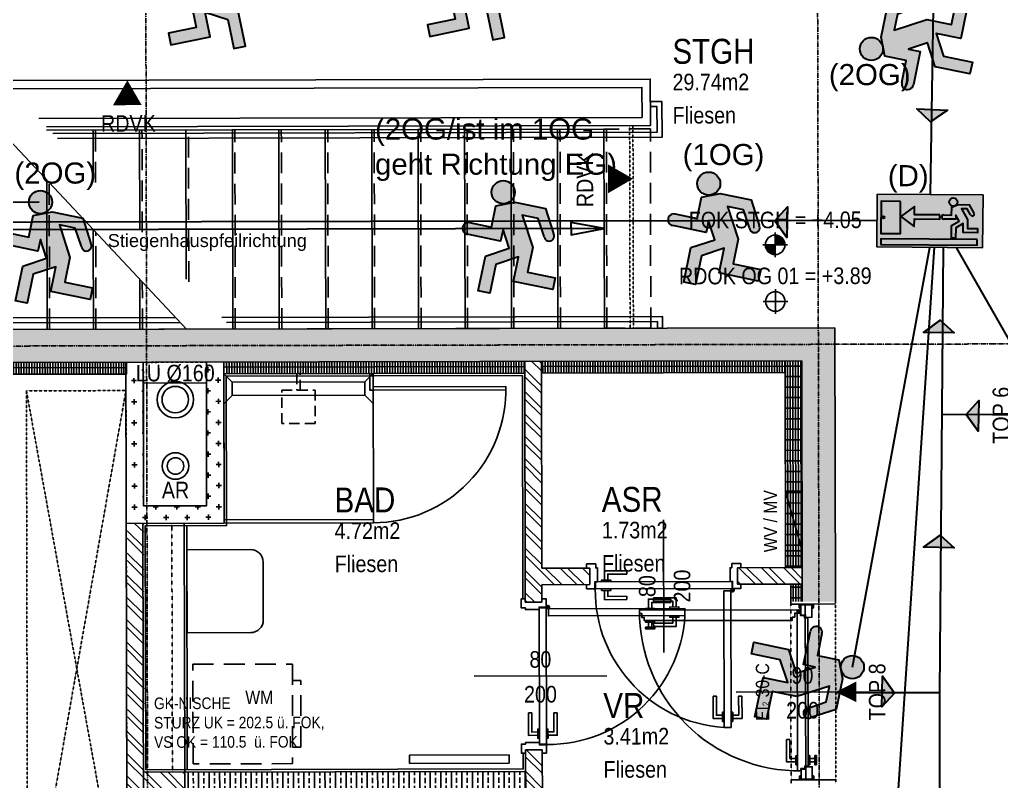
# Model space of a CAD drawing. Header units: millimetres. Extents: x -378801 to -302223, y -36469 to 154078.
# Drawn here: x -318217 to -312298, y 272 to 4862 of the extents above; entities that cross this region are included whole.
import ezdxf
from ezdxf.enums import TextEntityAlignment as Align

# ---------------------------------------------------------------- set-up
doc = ezdxf.new("R2010")
doc.units = ezdxf.units.MM
for name, pattern in [('HIDDEN', [0.375, 0.25, -0.125]), ('HIDDEN2', [0.1875, 0.125, -0.0625]), ('STRICHPUNKT', [1, 0.5, -0.25, 0, -0.25])]:
    doc.linetypes.add(name, pattern=pattern)
for name, color, linetype in [('00-TXT---------M0', 8, 'Continuous'), ('00_HLP---------M0', 6, 'Continuous'), ('00_HLP-G00-L01-M0', 6, 'Continuous'), ('01-SYM-G00-L01-M0', 8, 'Continuous'), ('01-TXT---------M0', 1, 'Continuous'), ('01-TXT---------PP', 1, 'Continuous'), ('01-TXT-G00-L01-M0', 1, 'Continuous'), ('02-ANS-G00-L01-M0', 8, 'Continuous'), ('02-AXO-G00-L01-M0', 8, 'STRICHPUNKT'), ('02-FIL-G00-L01-ORANGE', 40, 'Continuous'), ('02-FIL-G00-L01-STB', 8, 'Continuous'), ('02-FLI-G00-L01-M0', 141, 'Continuous'), ('02-HID-G00-L01-M0', 8, 'HIDDEN2'), ('02-TWA---------M0', 4, 'Continuous'), ('02-TWA-G00-L01-M0', 4, 'Continuous'), ('02-ZWA---------M0', 2, 'Continuous'), ('02-ZWA-G00-L01-M0', 2, 'Continuous'), ('03-ANS-G00-L01-M0', 8, 'Continuous'), ('03-HID-G00-L01-M0', 8, 'HIDDEN2'), ('03-SYM-G00-L01-M0', 8, 'Continuous'), ('05-STO---------M0', 1, 'Continuous'), ('05-STO--------M0', 1, 'Continuous'), ('05-SYM---------M0', 8, 'Continuous'), ('05-SYM--------M0', 8, 'Continuous'), ('05-SYM-G00-L01-M0', 8, 'Continuous'), ('05-TXT--------M0', 8, 'Continuous'), ('05-TXT-G00-L01-M0', 8, 'Continuous'), ('05_HLP---------M0', 6, 'Continuous'), ('06-SYM-G00-L01-M0', 8, 'Continuous'), ('07-SAN-G00-L01-FBHZG-EVERT', 8, 'Continuous'), ('07-SAN-G00-L01-M0', 8, 'Continuous'), ('07-SYM-G00-L01-M0', 8, 'STRICHPUNKT'), ('07_MOB-G00-L01-M0', 6, 'HIDDEN2')]:
    doc.layers.add(name, color=color, linetype=linetype)
doc.styles.add('ARIAL', font='arial.ttf', dxfattribs={"width": 0.85})
doc.styles.get("Standard").update_dxf_attribs({"font": 'arial.ttf'})
pattern_1 = [(90.122164, (-392171.629, -40382.8), (-15.874964, -0.033848), []), (180.12216, (-392171.63, -40382.8), (0.13539, -63.499856), [])]
pattern_2 = [(135.12216, (-392171.63, -40382.8), (-67.20816, -67.49537), []), (135.12216, (-392171.72, -40337.9), (-67.20816, -67.49537), [])]

# ---------------------------------------------------------------- blocks, each defined once
blk = doc.blocks.new('WET')
at = {"layer": '02-TWA---------M0'}
for points in [[(-0.53, 0), (-0.53, 0.2)], [(0.53, 0), (0.53, 0.2)]]:
    blk.add_lwpolyline(points, dxfattribs=at)
at = {"layer": '02-ZWA---------M0'}
for points in [[(-0.53, 0), (-0.53, -0.07)], [(0.53, 0), (0.53, -0.07)]]:
    blk.add_lwpolyline(points, dxfattribs=at)
at = {"layer": '05-STO---------M0'}
for points in [[(-0.525, 0.058), (-0.505, 0.058), (-0.505, 0.063, 0.414214), (-0.51, 0.068), (-0.53, 0.068)], [(0.525, 0.058), (0.505, 0.058), (0.505, 0.063, -0.414214), (0.51, 0.068), (0.53, 0.068)], [(-0.525, -0.01), (-0.505, -0.01), (-0.505, -0.015, -0.414214), (-0.51, -0.02), (-0.53, -0.02)], [(0.525, -0.01), (0.505, -0.01), (0.505, -0.015, 0.414214), (0.51, -0.02), (0.53, -0.02)]]:
    blk.add_lwpolyline(points, format="xyb", close=True, dxfattribs=at)
for points in [[(-0.464, -0.01), (-0.525, -0.01), (-0.525, 0.058), (-0.45, 0.058), (-0.45, 0.058), (-0.45, 0.058), (-0.45, 0.0195), (-0.464, 0.0195), (-0.464, -0.01)], [(0.464, -0.01), (0.525, -0.01), (0.525, 0.058), (0.45, 0.058), (0.45, 0.058), (0.45, 0.058), (0.45, 0.0195), (0.464, 0.0195), (0.464, -0.01)]]:
    blk.add_lwpolyline(points, dxfattribs=at)
at = {"layer": '05-SYM---------M0'}
for p, q in [((-0.422, -0.908), (-0.392, -0.908)), ((-0.422, -0.928), (-0.392, -0.928))]:
    blk.add_line(p, q, dxfattribs=at)
for points in [[(0.53, 0.018), (-0.53, 0.018)], [(-0.432, -0.061), (-0.432, -0.061), (-0.452, -0.061), (-0.452, -0.046), (-0.476, -0.046), (-0.476, -0.032), (-0.496, -0.032), (-0.496, -0.982), (-0.476, -0.982), (-0.476, -0.968), (-0.452, -0.968), (-0.452, -0.953), (-0.432, -0.953), (-0.432, -0.061)], [(-0.491, -0.021), (-0.481, -0.021)], [(-0.486, -0.026), (-0.486, -0.016)], [(-0.506, -0.928), (-0.562, -0.928), (-0.562, -0.793)], [(-0.542, -0.793), (-0.562, -0.793)], [(-0.506, -0.908), (-0.542, -0.908), (-0.542, -0.793)], [(-0.496, -0.9455), (-0.506, -0.9455), (-0.506, -0.8905), (-0.496, -0.8905)], [(-0.432, -0.9455), (-0.422, -0.9455), (-0.422, -0.8905), (-0.432, -0.8905)], [(-0.392, -0.9455), (-0.382, -0.9455), (-0.382, -0.8905), (-0.392, -0.8905)], [(-0.392, -0.9455), (-0.392, -0.8905)]]:
    blk.add_lwpolyline(points, dxfattribs=at)
blk.add_circle((-0.486, -0.021), 0.01, dxfattribs=at)
blk.add_arc((-0.486, -0.021), 0.9611, 269.40381, 0.65581, dxfattribs=at)
at = {"layer": '05_HLP---------M0'}
for p, q in [((0.401, 0.043), (0.401, 0.073)), ((0.421, 0.043), (0.421, 0.073))]:
    blk.add_line(p, q, dxfattribs=at)
for points in [[(0.4385, 0.073), (0.4385, 0.083), (0.3835, 0.083), (0.3835, 0.073)], [(0.4385, 0.073), (0.3835, 0.073)], [(-0.446, 0.033), (-0.446, 0.033), (-0.446, 0.013), (-0.461, 0.013), (-0.461, -0.011), (-0.475, -0.011), (-0.475, -0.031), (0.475, -0.031), (0.475, -0.011), (0.461, -0.011), (0.461, 0.013), (0.446, 0.013), (0.446, 0.033), (-0.446, 0.033)], [(0.4385, 0.033), (0.4385, 0.043), (0.3835, 0.043), (0.3835, 0.033)], [(0.421, -0.041), (0.421, -0.097), (0.286, -0.097)], [(0.401, -0.041), (0.401, -0.077), (0.286, -0.077)], [(0.4385, -0.031), (0.4385, -0.041), (0.3835, -0.041), (0.3835, -0.031)], [(0.286, -0.077), (0.286, -0.097)]]:
    blk.add_lwpolyline(points, dxfattribs=at)
blk = doc.blocks.new('STIEGE')
for points in [[(1.2, -1.04), (1.2, -4.4), (0, -4.4), (0, 0.08), (1.2, 0.08), (1.2, -0.76)], [(0, -0.2), (1.2, -0.2)], [(0, -0.48), (1.2, -0.48)], [(0, -0.76), (1.2, -0.76)], [(1.2, -0.76), (0, -1.88)], [(0, -1.04), (0.9, -1.04)], [(0, -1.32), (0.6, -1.32)], [(0.9, -1.32), (1.2, -1.32)], [(0, -1.6), (0.3, -1.6)], [(0.6, -1.6), (1.2, -1.6)], [(0.3, -1.88), (1.2, -1.88)], [(0, -2.16), (1.2, -2.16)], [(0, -2.44), (1.2, -2.44)], [(0, -2.72), (1.2, -2.72)], [(0, -3), (1.2, -3)], [(0, -3.28), (1.2, -3.28)], [(0, -3.56), (1.2, -3.56)], [(0, -3.84), (1.2, -3.84)], [(0, -4.12), (1.2, -4.12)]]:
    blk.add_lwpolyline(points)
at = {"linetype": 'HIDDEN2'}
for points in [[(0, 0.065), (1.2, 0.065)], [(0, -0.215), (1.2, -0.215)], [(0, -0.495), (1.2, -0.495)], [(0, -0.775), (1.2, -0.775)], [(0, -1.055), (0.8839, -1.055)], [(0, -1.335), (0.5839, -1.335)], [(0.8839, -1.335), (1.2, -1.335)], [(0, -1.615), (0.2839, -1.615)], [(0.5839, -1.615), (1.2, -1.615)], [(0.2839, -1.895), (1.2, -1.895)], [(0, -2.175), (1.2, -2.175)], [(0, -2.455), (1.2, -2.455)], [(0, -2.735), (1.2, -2.735)], [(0, -3.015), (1.2, -3.015)], [(0, -3.295), (1.2, -3.295)], [(0, -3.575), (1.2, -3.575)], [(0, -3.855), (1.2, -3.855)], [(0, -4.135), (1.2, -4.135)], [(0, -4.4), (0, -4.68), (1.2, -4.68), (1.2, -4.4)], [(0, -4.415), (1.2, -4.415)]]:
    blk.add_lwpolyline(points, dxfattribs=at)
for points in [[(0.6, 0.08, 0, 0, 0), (0.6, -1.1203, 0.075, 0, 0), (0.6, -1.32, 0, 0, 0)], [(0.6, -1.6, 0, 0, 0), (0.6, -4.2003, 0.075, 0, 0), (0.6, -4.4, 0, 0, 0)]]:
    blk.add_lwpolyline(points, format="xyseb")
blk.add_circle((0.6, 0.08), 0.05)
blk = doc.blocks.new('05-TXT')
at = {"layer": '05-TXT--------M0'}
blk.add_line((-0.4, 0), (0.4, 0), dxfattribs=at)
at = {"layer": '05-TXT--------M0', "color": 8, "style": 'ARIAL', "width": 0.85}
blk.add_attdef('BREITE', text='', height=0.1, dxfattribs=at).set_placement((0, 0.05), align=Align.CENTER)
blk.add_attdef('HÖHE', text='', height=0.1, rotation=360, dxfattribs=at).set_placement((0, -0.06), align=Align.TOP_CENTER)
blk = doc.blocks.new('TÜR-80_10er-WAND')
at = {"layer": '00_HLP---------M0'}
for points in [[(-0.3575, 0.027), (-0.3575, 0.083), (-0.2225, 0.083)], [(-0.3375, 0.027), (-0.3375, 0.063), (-0.2225, 0.063)], [(-0.2225, 0.063), (-0.2225, 0.083)], [(0.4, 0.017), (-0.4, 0.017)], [(-0.375, 0.017), (-0.375, 0.027), (-0.32, 0.027), (-0.32, 0.017)], [(-0.375, -0.025), (-0.375, -0.035), (-0.32, -0.035), (-0.32, -0.025)], [(-0.3575, -0.035), (-0.3575, -0.091), (-0.2225, -0.091)], [(-0.3375, -0.035), (-0.3375, -0.071), (-0.2225, -0.071)], [(-0.2225, -0.071), (-0.2225, -0.091)]]:
    blk.add_lwpolyline(points, dxfattribs=at)
blk.add_lwpolyline([(0.4115, -0.025), (-0.4115, -0.025), (-0.4115, -0.025), (-0.4115, 0.017), (0.4115, 0.017)], close=True, dxfattribs=at)
at = {"layer": '02-ZWA---------M0'}
for points in [[(-0.445, 0.1), (-0.445, 0)], [(0.445, 0.1), (0.445, 0)]]:
    blk.add_lwpolyline(points, dxfattribs=at)
at = {"layer": '05-STO--------M0'}
for points in [[(-0.465, 0.1), (-0.465, 0.125), (-0.41, 0.125), (-0.41, 0.1), (-0.4, 0.1), (-0.4, 0.017), (-0.415, 0.017), (-0.415, -0.025), (-0.465, -0.025), (-0.465, 0)], [(0.465, 0.1), (0.465, 0.125), (0.41, 0.125), (0.41, 0.1), (0.4, 0.1), (0.4, 0.017), (0.415, 0.017), (0.415, -0.025), (0.465, -0.025), (0.465, 0)]]:
    blk.add_lwpolyline(points, dxfattribs=at)
at = {"layer": '05-SYM---------M0'}
for points in [[(0.352, -0.8085), (0.296, -0.8085), (0.296, -0.6735)], [(0.316, -0.6735), (0.296, -0.6735)], [(0.352, -0.7885), (0.316, -0.7885), (0.316, -0.6735)], [(0.414, -0.8085), (0.47, -0.8085), (0.47, -0.6735)], [(0.414, -0.7885), (0.45, -0.7885), (0.45, -0.6735)], [(0.45, -0.6735), (0.47, -0.6735)], [(0.362, -0.826), (0.352, -0.826), (0.352, -0.771), (0.362, -0.771)], [(0.404, -0.826), (0.414, -0.826), (0.414, -0.771), (0.404, -0.771)]]:
    blk.add_lwpolyline(points, dxfattribs=at)
at = {"layer": '05-SYM--------M0'}
blk.add_lwpolyline([(0.404, -0.0395), (0.404, -0.8625), (0.404, -0.8625), (0.362, -0.8625), (0.362, -0.0395)], close=True, dxfattribs=at)
for points in [[(0.41, -0.036), (0.42, -0.036)], [(0.415, -0.031), (0.415, -0.041)]]:
    blk.add_lwpolyline(points, dxfattribs=at)
blk.add_circle((0.415, -0.036), 0.01, dxfattribs=at)
blk.add_arc((0.415, -0.036), 0.8282, 176.33088, 266.33088, dxfattribs=at)
blk = doc.blocks.new('01-SQM')
at = {"layer": '01-TXT---------M0', "color": 1, "style": 'ARIAL', "width": 0.85}
blk.add_attdef('ROOM', (0, 0), '', height=0.15, dxfattribs=at)
blk.add_attdef('AREA', text='', height=0.1, dxfattribs=at).set_placement((0, -0.06), align=Align.TOP_LEFT)
at = {"layer": '01-TXT---------PP', "color": 1, "style": 'ARIAL', "width": 0.85}
blk.add_attdef('NR', text='', height=0.15, dxfattribs=at).set_placement((-0.1173, 0), align=Align.RIGHT)
blk.add_attdef('FLOOR', text='', height=0.1, dxfattribs=at).set_placement((0, -0.26), align=Align.TOP_LEFT)
blk = doc.blocks.new('00-top')
blk.add_lwpolyline([(0, 0, 0, 0.125, 0), (-0.125, 0, 0.125, 0.125, 0)], format="xyseb")
at = {"layer": '01-TXT---------M0', "color": 8, "style": 'ARIAL', "width": 0.85}
for tag, p in [('NUMBER', (-0.3, 0)), ('TOP', (-0.65, 0))]:
    blk.add_attdef(tag, text='', height=0.1, rotation=90, dxfattribs=at).set_placement(p, align=Align.MIDDLE_CENTER)
blk = doc.blocks.new('03-rar')
blk.add_circle((0, 0), 0.05)
at = {"layer": '01-TXT---------M0', "color": 8, "style": 'ARIAL', "width": 0.85}
blk.add_attdef('RR', text='', height=0.1, dxfattribs=at).set_placement((0, 0.1), align=Align.CENTER)
blk = doc.blocks.new('01-HK1')
for p, q in [((-0.0005, -0.0742), (-0.0005, 0.0742)), ((0.0737, 0), (-0.0747, 0))]:
    blk.add_line(p, q)
blk.add_circle((-0.0005, 0), 0.0586)
for points in [[(-0.0005, 0.0586), (0.0409, 0.0414), (-0.0005, 0)], [(-0.0005, 0), (0.0581, 0), (0.0409, 0.0414)], [(-0.0591, 0), (-0.0419, -0.0414), (-0.0005, 0)], [(-0.0419, -0.0414), (-0.0005, -0.0586), (-0.0005, 0)]]:
    blk.add_solid(points)
at = {"layer": '01-TXT---------M0', "color": 8, "style": 'ARIAL', "width": 0.85}
blk.add_attdef('HEIGHT', text='', height=0.1, dxfattribs=at).set_placement((0, 0.2), align=Align.TOP_CENTER)
blk = doc.blocks.new('01-HK2')
for p, q in [((0, -0.098), (0, 0.098)), ((0.098, 0), (-0.098, 0))]:
    blk.add_line(p, q)
blk.add_circle((0, 0), 0.0773)
at = {"layer": '01-TXT---------M0', "color": 8, "style": 'ARIAL', "width": 0.85}
blk.add_attdef('HEIGHT', text='', height=0.1, rotation=360, dxfattribs=at).set_placement((0, 0.132), align=Align.BOTTOM_CENTER)
blk = doc.blocks.new('01-hk4')
blk.add_lwpolyline([(0, 0, 0, 0.270625, 0), (0, 0.234375, 0.270625, 0.270625, 0)], format="xyseb")
at = {"layer": '00-TXT---------M0', "color": 8, "style": 'ARIAL', "width": 0.85}
blk.add_attdef('HEIGHT', text='', height=0.1, dxfattribs=at).set_placement((0, 0.35), align=Align.CENTER)
blk = doc.blocks.new('07-WT60')
blk.add_lwpolyline([(-0.015, 0.25), (-0.4, 0.25, 0.414214), (-0.475, 0.175), (-0.475, -0.175, 0.414214), (-0.4, -0.25), (-0.015, -0.25)], format="xyb", close=True)
blk = doc.blocks.new('07-WM')
at = {"linetype": 'HIDDEN', "ltscale": 0.5}
blk.add_lwpolyline([(0.05, -0.05), (0.05, -0.65), (0.65, -0.65), (0.65, -0.05)], close=True, dxfattribs=at)
blk.add_lwpolyline([(0.65, -0.15), (0.7, -0.15), (0.7, -0.55), (0.65, -0.55)], dxfattribs=at)
blk = doc.blocks.new('07-Dusche')
for p, q in [((0, 0.9), (0, 0)), ((0.9, 0.9), (0, 0.9)), ((0.9, 0), (0.9, 0.9)), ((0, 0), (0.9, 0))]:
    blk.add_line(p, q)
for points in [[(0, 0.9), (0.9, 0.9), (0.9, 0.88), (0, 0.88)], [(0.05, 0.13), (0, 0.18)], [(0.9, 0.18), (0.85, 0.13)], [(0.9, 0), (0.9, 0.1), (0.88, 0.1), (0.88, 0)], [(0.9, 0.1), (1.7, 0.1), (1.7, 0.08), (0.9, 0.08)], [(0.05, 0.05), (0, 0)], [(0.9, 0), (0.85, 0.05)]]:
    blk.add_lwpolyline(points)
at = {"linetype": 'HIDDEN2', "ltscale": 0.5}
for points in [[(0.35, 0.1), (0.55, 0.1), (0.55, 0.3), (0.35, 0.3)], [(0.44, 0), (0.44, 0.1), (0.46, 0.1), (0.46, 0)]]:
    blk.add_lwpolyline(points, close=True, dxfattribs=at)
blk.add_lwpolyline([(0.85, 0.05), (0.85, 0.13), (0.05, 0.13), (0.05, 0.05), (0.85, 0.05)], close=True)
blk.add_arc((0.9, 0.1), 0.8, 358.56746, 90)
blk = doc.blocks.new('9809550')
at = {"color": 18, "lineweight": 30, "true_color": 0x000000}
for points in [[(423921.7, 99168.8), (423956.8, 99168.8), (423956.8, 99202.9), (423984.5, 99214.5), (424033.7, 99214.5), (424053.8, 99178.3)], [(424040.2, 99170.9), (424025.2, 99196.7), (423999.7, 99196.8), (424026.2, 99150.3), (424026.2, 99110.9), (424070.2, 99110.9), (424070.2, 99092.3), (424007.5, 99092.3), (424007.5, 99131.7), (423975, 99113.1), (423975, 99067), (423956.5, 99067), (423956.5, 99122.4), (423990.5, 99141.9), (423975.1, 99168.8), (423975.1, 99150.2), (423921.7, 99150.3)]]:
    blk.add_lwpolyline(points, dxfattribs=at)
blk.add_circle((423963.6, 99225.9), 18.1, dxfattribs=at)
for centre, radius, start, end in [((424047.8, 99173.1), 7.96, 195.7299, 41.4005), ((423921.7, 99159.5), 9.27, 89.9849, 270.0151)]:
    blk.add_arc(centre, radius, start, end, dxfattribs=at)
blk = doc.blocks.new('RIVO-SIBEL-ARR-left')
h = blk.add_hatch(color=100)
h.paths.add_polyline_path([(3656.51, 1956.46), (3656.51, 1947.63), (3674.18, 1947.63), (3674.18, 1956.46)])
h.paths.add_polyline_path([(3662.75, 1954.45), (3662.75, 1953.06), (3666.97, 1953.06), (3666.98, 1952.36), (3662.74, 1952.36), (3662.74, 1951.07), (3660.49, 1952.74)], flags=16)
h.paths.add_polyline_path([(3660.42, 1955.25), (3660.42, 1949.9), (3657.18, 1949.9), (3657.18, 1955.25)], flags=16)
h.paths.add_polyline_path([(3657.73, 1952.58, -1), (3657.35, 1952.58, -1)], flags=0)
h.paths.add_polyline_path([(3667.61, 1953.06), (3668.95, 1953.06), (3668.95, 1954.36), (3669.48, 1954.59, -0.535619), (3668.52, 1955.23, -1), (3669.9, 1955.23, -0.302406), (3669.48, 1954.59), (3670.01, 1954.8), (3671.88, 1954.8), (3672.65, 1953.42, -1.25347), (3672.13, 1953.14), (3671.56, 1954.12), (3670.59, 1954.12), (3671.59, 1952.35), (3671.59, 1950.85), (3673.27, 1950.85), (3673.27, 1950.14), (3670.88, 1950.14), (3670.88, 1951.64), (3669.64, 1950.93), (3669.64, 1949.18), (3668.94, 1949.18), (3668.94, 1951.29), (3670.24, 1952.03), (3669.65, 1953.05), (3669.65, 1952.35), (3667.61, 1952.35, -1)], flags=16)
h.paths.add_polyline_path([(3673.27, 1948.98), (3673.27, 1948.07), (3657.18, 1948.07), (3657.18, 1948.98)], flags=16)
h = blk.add_hatch(color=7)
h.paths.add_polyline_path([(3660.42, 1955.25), (3657.18, 1955.25), (3657.18, 1949.9), (3660.42, 1949.9)])
h.paths.add_polyline_path([(3657.73, 1952.58, -1), (3657.35, 1952.58, -1)], flags=16)
h.paths.add_polyline_path([(3673.27, 1948.07), (3673.27, 1948.98), (3657.18, 1948.98), (3657.18, 1948.07)])
blk.add_hatch(color=256).paths.add_polyline_path([(3662.75, 1953.06), (3662.75, 1954.45), (3660.49, 1952.74), (3662.74, 1951.07), (3662.74, 1952.36), (3666.98, 1952.36), (3666.97, 1953.06)])
h = blk.add_hatch(color=256)
h.paths.add_polyline_path([(3670.59, 1954.12), (3671.56, 1954.12), (3672.13, 1953.14, 1.25347), (3672.65, 1953.42), (3671.88, 1954.8), (3670.01, 1954.8), (3668.95, 1954.36), (3668.95, 1953.06), (3667.61, 1953.06, 1), (3667.61, 1952.35), (3669.65, 1952.35), (3669.65, 1953.05), (3670.24, 1952.03), (3668.94, 1951.29), (3668.94, 1949.18), (3669.64, 1949.18), (3669.64, 1950.93), (3670.88, 1951.64), (3670.88, 1950.14), (3673.27, 1950.14), (3673.27, 1950.85), (3671.59, 1950.85), (3671.59, 1952.35)])
h.paths.add_polyline_path([(3668.52, 1955.23, 1), (3669.9, 1955.23, 1)])
blk.add_lwpolyline([(3656.51, 1956.46), (3674.18, 1956.46), (3674.18, 1947.63), (3656.51, 1947.63)], close=True)
at = {"color": 18, "lineweight": 30, "true_color": 0x000000}
for points in [[(3660.42, 1955.25), (3657.18, 1955.25), (3657.18, 1949.9), (3660.42, 1949.9)], [(3673.27, 1948.98), (3657.18, 1948.98), (3657.18, 1948.07), (3673.27, 1948.07)]]:
    blk.add_lwpolyline(points, close=True, dxfattribs=at)
blk.add_lwpolyline([(3666.97, 1953.06), (3662.75, 1953.06), (3662.75, 1954.45), (3660.49, 1952.74), (3662.74, 1951.07), (3662.74, 1952.36), (3666.98, 1952.36), (3666.97, 1953.06)], dxfattribs=at)
blk.add_circle((3657.54, 1952.58), 0.19, dxfattribs=at)
at = {"xscale": 0.0381026673526157, "yscale": 0.0381026673526157, "zscale": 0.0381026673526157}
blk.add_blockref('9809550', (-12484.93, -1825.54), dxfattribs=at)
blk = doc.blocks.new('750298750')
h = blk.add_hatch(color=3)
h.paths.add_polyline_path([(426943.6, 99576.9), (426968.1, 99576.8), (426982.5, 99552, 1.25347), (426995.6, 99559.2), (426976.3, 99594), (426929, 99594), (426902.3, 99582.8), (426902.3, 99550), (426868.6, 99550, 1), (426868.6, 99532.2), (426919.9, 99532.1), (426919.9, 99550), (426934.8, 99524.1), (426902.1, 99505.4), (426902.1, 99452.1), (426919.8, 99452.1), (426919.8, 99496.4), (426951.1, 99514.3), (426951.1, 99476.4), (427011.4, 99476.4), (427011.4, 99494.3), (426969.1, 99494.3), (426969.1, 99532.2)])
h.paths.add_polyline_path([(426891.5, 99604.9, 1), (426926.3, 99604.9, 1)])
at = {"xscale": 0.9619413167778113, "yscale": 0.9619413167778113, "zscale": 0.9619413167778113}
blk.add_blockref('9809550', (19080.8, 4155.4), dxfattribs=at)
blk = doc.blocks.new('4444444')
at = {"lineweight": 30}
h = blk.add_hatch(color=100, dxfattribs=at)
h.dxf.hatch_style = 1
h.paths.add_polyline_path([(431810.8, 98429.5), (431736, 98429.5), (431806.7, 98326.5)])
h.paths.add_polyline_path([(431814, 98511.5), (431736, 98429.5), (431810.8, 98429.5)])
at = {"color": 102, "lineweight": 30, "true_color": 0x21de37}
blk.add_lwpolyline([(431736, 98429.5), (431806.7, 98326.5), (431736, 98429.5), (431814, 98511.5), (431806.7, 98326.5)], dxfattribs=at)

msp = doc.modelspace()

# ---------------------------------------------------------------- hatches: boundary and pattern name
at = {"layer": '02-FIL-G00-L01-ORANGE', "true_color": 0x636466}
h = msp.add_hatch(dxfattribs=at)
h.set_pattern_fill('GRATE', color=251, scale=20, angle=197.16870486, style=0)
h.set_pattern_definition(pattern_1)
h.paths.add_polyline_path([(-317570.8926, 2796.358), (-320930.885, 2789.194), (-320930.7357, 2719.1941), (-317570.7433, 2726.3582)])
h = msp.add_hatch(dxfattribs=at)
h.set_pattern_fill('CROSS', color=251, scale=10, angle=197.16870486, style=0)
h.set_pattern_definition([(90.26447, (-337086.75, 30520.485), (-63.79243, 63.20622), [31.75, -95.25]), (180.26447, (-337070.95, 30536.43), (-63.20622, -63.79243), [31.75, -95.25])])
h.paths.add_polyline_path([(-317470.8928, 2796.5712), (-317575.8926, 2796.3473), (-317573.8244, 1826.3495), (-316983.8257, 1827.6075), (-316985.8939, 2797.6053), (-317090.8937, 2797.3814), (-317089.0494, 1932.3834), (-317469.0485, 1931.5732)])
h = msp.add_hatch(dxfattribs=at)
h.set_pattern_fill('GRATE', color=251, scale=20, angle=197.16870486, style=0)
h.set_pattern_definition(pattern_1)
h.paths.add_polyline_path([(-315170.898, 2801.4752), (-316980.8939, 2797.616), (-316980.7447, 2727.6161), (-315170.7488, 2731.4753)])
h = msp.add_hatch(dxfattribs=at)
h.set_pattern_fill('ANSI32', color=251, scale=10, angle=197.16870486, style=0)
h.set_pattern_definition(pattern_2)
h.paths.add_polyline_path([(-315070.8983, 2801.6884), (-315170.898, 2801.4752), (-315167.8064, 1351.4785), (-315067.8066, 1351.6917), (-315068.0305, 1456.6914), (-314778.0312, 1457.3098), (-314778.2444, 1557.3095), (-315068.2437, 1556.6912)])
h = msp.add_hatch(dxfattribs=at)
h.set_pattern_fill('GRATE', color=251, scale=20, angle=197.16870486, style=0)
h.set_pattern_definition(pattern_1)
h.paths.add_polyline_path([(-313600.9016, 2804.8227), (-315070.8983, 2801.6884), (-315070.749, 2731.6885), (-313600.7524, 2734.8228)])
h = msp.add_hatch(dxfattribs=at)
h.set_pattern_fill('GRATE', color=251, scale=20, angle=197.16870486, style=0)
h.set_pattern_definition(pattern_1)
h.paths.add_polyline_path([(-313500.9018, 2805.0359), (-313600.9016, 2804.8227), (-313598.2471, 1559.8255), (-313498.2473, 1560.0387)])
h = msp.add_hatch(dxfattribs=at)
h.set_pattern_fill('ANSI32', color=251, scale=10, angle=197.16870486, style=0)
h.set_pattern_definition(pattern_2)
h.paths.add_polyline_path([(-317568.8244, 1826.3602), (-317563.1742, -823.6338), (-318198.1727, -824.9877), (-318197.9595, -924.9875), (-314957.9669, -918.0793), (-314958.1801, -818.0795), (-315063.1799, -818.3034), (-315063.3504, -738.3036), (-315163.3502, -738.5168), (-315163.1796, -818.5166), (-317463.1744, -823.4206), (-317468.8246, 1826.5734)])
h = msp.add_hatch(dxfattribs=at)
h.set_pattern_fill('ANSI32', color=251, scale=10, angle=197.16870486, style=0)
h.set_pattern_definition(pattern_2)
h.paths.add_polyline_path([(-313498.0341, 1460.0389), (-313498.2473, 1560.0387), (-313888.2464, 1559.2072), (-313888.0332, 1459.2074)])
h = msp.add_hatch(dxfattribs=at)
h.set_pattern_fill('GRATE', color=251, scale=20, angle=197.16870486, style=0)
h.set_pattern_definition(pattern_1)
h.paths.add_polyline_path([(-313498.0341, 1460.0389), (-313568.0339, 1459.8897), (-313567.8101, 1354.8899), (-313497.8102, 1355.0392)])
h = msp.add_hatch(dxfattribs=at)
h.set_pattern_fill('ANSI32', color=251, scale=10, angle=197.16870486, style=0)
h.set_pattern_definition(pattern_2)
h.paths.add_polyline_path([(-315065.909, 461.6937), (-315165.9088, 461.4805), (-315165.2478, 151.4812), (-315065.248, 151.6944)])
h = msp.add_hatch(dxfattribs=at)
h.set_pattern_fill('ANSI32', color=251, scale=10, angle=197.16870486, style=0)
h.set_pattern_definition(pattern_2)
h.paths.add_polyline_path([(-317220.6269, 327.0992), (-317470.6264, 326.5662), (-317470.4132, 226.5664), (-317220.4137, 227.0994)])
h = msp.add_hatch(dxfattribs=at)
h.set_pattern_fill('BRASS', color=251, scale=10, angle=197.16870486, style=0)
h.set_pattern_definition([(90.12216, (-392171.63, -40382.8), (-63.499856, -0.13539), []), (90.12216, (-392203.38, -40382.87), (-63.499856, -0.13539), [31.75, -15.875])])
h.paths.add_polyline_path([(-315165.6316, 331.4808), (-317215.627, 327.1099), (-317215.4137, 227.1101), (-315165.4184, 231.481)])
at = {"layer": '02-FIL-G00-L01-STB', "true_color": 0x636466}
h = msp.add_hatch(dxfattribs=at)
h.set_pattern_fill('ANSI33', color=251, scale=20, angle=107.16870486, style=0)
h.set_pattern_definition([(45.12216, (-392171.63, -40382.8), (-89.99383, 89.61088), []), (45.12216, (-392081.83, -40382.61), (-89.99383, 89.61088), [63.5, -31.75])])
h.paths.add_polyline_path([(-313301.3287, 3005.4618), (-320931.3114, 2989.1935), (-320931.4926, 3074.1933), (-321131.4922, 3073.7669), (-321122.4625, -1161.2235), (-323782.4564, -1166.895), (-323782.1921, -1290.8947), (-323782.192, -1290.8947), (-323782.03, -1366.8946), (-320922.0365, -1360.7966), (-320922.2071, -1280.7968), (-320930.885, 2789.194), (-313500.9018, 2805.0359), (-313497.8102, 1355.0392), (-313297.8107, 1355.4656)])

# ---------------------------------------------------------------- linework, layer by layer
at = {"color": 100, "lineweight": 30}
for points in [[(-312667.4183, 7547.3942), (-312726.9127, 3808.4064)], [(-313047.0103, 3651.5142), (-319157.6917, 3638.4853)], [(-313296.6427, 807.6737), (-312668.413, 807.5757), (-312647.1755, 3488.9199)], [(-312050.2015, 2478.1282), (-312655.1435, 2482.9197)], [(-312668.6331, -603.1974), (-312668.413, 807.5757)]]:
    msp.add_lwpolyline(points, dxfattribs=at)
at = {"color": 4, "lineweight": 30}
for points in [[(-318098.9597, 3761.7182), (-319985.67, 3746.5233)], [(-313196.2487, 960.0883), (-312729.438, 3489.5714)], [(-313003.7839, -1077.2395), (-312700.0946, 3490.4297)], [(-311825.2863, 2187.5907), (-312566.6801, 3485.4953)]]:
    msp.add_lwpolyline(points, dxfattribs=at)
at = {"color": 1, "lineweight": 30}
msp.add_lwpolyline([(-314692.6049, 3602.4968), (-314893.0199, 3639.7523), (-314892.2349, 3564.8515), (-314692.6049, 3602.4968), (-319172.5947, 3592.9447)], dxfattribs=at)
at = {"layer": '00_HLP-G00-L01-M0', "color": 251, "true_color": 0x636466}
for centre, radius in [((-317277.9135, 2571.9822), 110), ((-317277.0607, 2171.9831), 80)]:
    msp.add_circle(centre, radius, dxfattribs=at)
at = {"layer": '02-ANS-G00-L01-M0', "color": 251, "true_color": 0x636466}
msp.add_lwpolyline([(-317220.6269, 327.0992), (-317223.8252, 1827.0958)], dxfattribs=at)
at = {"layer": '02-AXO-G00-L01-M0', "color": 251, "true_color": 0x636466}
for points in [[(-317492.0513, 22100.2681), (-317417.5806, -12827.0943)], [(-313442.0606, 22108.9034), (-313367.5898, -12818.459)], [(-337363.6923, 2854.1568), (-303751.1372, 2925.8242)]]:
    msp.add_lwpolyline(points, dxfattribs=at)
at = {"layer": '02-FLI-G00-L01-M0', "color": 251, "true_color": 0x636466}
for points in [[(-315182.849, 1371.4464), (-315185.7168, 2716.4434), (-316970.7127, 2712.6375), (-316968.7938, 1812.6395), (-317458.7927, 1811.5948), (-317455.6584, 341.5981), (-315180.6636, 346.4488), (-315180.8661, 441.4485)], [(-317208.7932, 1812.1278), (-317205.659, 342.1311)]]:
    msp.add_lwpolyline(points, dxfattribs=at)
at = {"layer": '02-HID-G00-L01-M0', "color": 251, "true_color": 0x636466}
for points in [[(-314516.326, 3002.8713), (-314518.9272, 4222.8685)], [(-313297.8107, 1355.4656), (-313295.4747, 259.8817)]]:
    msp.add_lwpolyline(points, dxfattribs=at)
at = {"layer": '02-HID-G00-L01-M0', "color": 251, "ltscale": 0.5, "true_color": 0x636466}
for points in [[(-317295.6268, 326.9393), (-317298.825, 1826.9359)], [(-313567.8101, 1354.8899), (-313565.4741, 259.3061)]]:
    msp.add_lwpolyline(points, dxfattribs=at)
at = {"layer": '02-TWA-G00-L01-M0', "color": 251, "true_color": 0x636466}
for p, q in [((-313301.3287, 3005.4618), (-320931.3114, 2989.1935)), ((-313297.8107, 1355.4656), (-313301.3287, 3005.4618)), ((-313500.9018, 2805.0359), (-320930.885, 2789.194)), ((-313497.8102, 1355.0392), (-313500.9018, 2805.0359))]:
    msp.add_line(p, q, dxfattribs=at)
at = {"layer": '02-ZWA-G00-L01-M0', "color": 251, "true_color": 0x636466}
for p, q in [((-317090.8937, 2797.3814), (-317089.0494, 1932.3834)), ((-316983.8257, 1827.6075), (-316985.8939, 2797.6053)), ((-315170.898, 2801.4752), (-315167.8064, 1351.4785)), ((-313598.2471, 1559.8255), (-313600.9016, 2804.8227)), ((-317575.7433, 2726.3475), (-320930.7357, 2719.1941)), ((-316985.7447, 2727.6055), (-315170.7488, 2731.4753)), ((-313600.7524, 2734.8228), (-315070.749, 2731.6885)), ((-317089.0494, 1932.3834), (-317469.0485, 1931.5732)), ((-317573.8244, 1826.3495), (-316983.8257, 1827.6075)), ((-313567.8101, 1354.8899), (-313568.0339, 1459.8897)), ((-315165.9088, 461.4805), (-315165.2478, 151.4812)), ((-315165.6316, 331.4808), (-317470.6264, 326.5662)), ((-317220.6269, 327.0992), (-317218.175, -822.8982))]:
    msp.add_line(p, q, dxfattribs=at)
for points in [[(-317568.1742, -823.6444), (-317575.8926, 2796.3473)], [(-317469.0485, 1931.5732), (-317470.8928, 2796.5712)], [(-315070.8983, 2801.6884), (-315068.2437, 1556.6912)], [(-317468.1744, -823.4312), (-317473.8246, 1826.5628)], [(-315068.2437, 1556.6912), (-314778.2444, 1557.3095)], [(-313888.2464, 1559.2072), (-313498.2473, 1560.0387)], [(-315068.0305, 1456.6914), (-314778.0312, 1457.3098)], [(-315068.0305, 1456.6914), (-315067.8066, 1351.6917)], [(-313888.0332, 1459.2074), (-313498.0341, 1460.0389)], [(-315065.909, 461.6937), (-315065.248, 151.6944)]]:
    msp.add_lwpolyline(points, dxfattribs=at)
at = {"layer": '03-ANS-G00-L01-M0', "color": 251, "true_color": 0x636466}
msp.add_lwpolyline([(-317090.6272, 2672.3817), (-317470.6263, 2671.5715), (-317469.0485, 1931.5731), (-317089.0494, 1932.3833)], close=True, dxfattribs=at)
at = {"layer": '03-HID-G00-L01-M0', "color": 251, "true_color": 0x636466}
msp.add_lwpolyline([(-317469.0485, 1931.5732), (-317089.0494, 1932.3834), (-317090.8937, 2797.3814), (-317470.8928, 2796.5712), (-317469.0485, 1931.5733)], dxfattribs=at)
at = {"layer": '06-SYM-G00-L01-M0', "color": 251, "true_color": 0x636466}
for points in [[(-318333.9185, 4214.7343), (-319453.916, 4212.3463), (-319454.513, 4492.3457), (-314414.5244, 4503.0917), (-314413.9274, 4223.0924), (-318053.9192, 4215.3313)], [(-318380.6917, 4264.6347), (-319404.0227, 4262.4528), (-319404.4065, 4442.4524), (-314464.4177, 4452.9852), (-314464.0339, 4272.9857), (-318100.6923, 4265.2317)], [(-314414.1726, 4338.0921), (-314374.1727, 4338.1774), (-314373.8422, 4183.1778), (-318016.5006, 4175.411)], [(-314414.2366, 4368.0921), (-314344.2368, 4368.2413), (-314343.7783, 4153.2418), (-317988.4367, 4145.4708)], [(-317276.8023, 3066.9857), (-319521.4638, 3062.1997), (-319521.3146, 2992.1998), (-319491.3147, 2992.2638), (-319491.3999, 3032.2637), (-317248.7384, 3037.0454)], [(-314341.3264, 3003.2444), (-314341.4756, 3073.2442), (-316996.8029, 3067.5827)], [(-316968.739, 3037.6424), (-314371.4116, 3043.1803), (-314371.3263, 3003.1804), (-314341.3264, 3003.2444)]]:
    msp.add_lwpolyline(points, dxfattribs=at)
at = {"layer": '06-SYM-G00-L01-M0', "color": 251, "linetype": 'HIDDEN2', "true_color": 0x636466}
msp.add_lwpolyline([(-314538.9272, 4222.8259), (-314536.3259, 3002.8286)], dxfattribs=at)
at = {"layer": '07-SAN-G00-L01-FBHZG-EVERT', "color": 251, "true_color": 0x636466}
msp.add_lwpolyline([(-313499.2281, 2020.0377), (-313599.2279, 2019.8244), (-313598.4603, 1659.8253), (-313498.4605, 1660.0385)], close=True, dxfattribs=at)
msp.add_lwpolyline([(-313599.2279, 2019.8244), (-313498.4605, 1660.0385)], dxfattribs=at)
at = {"layer": '07-SAN-G00-L01-M0', "color": 251, "true_color": 0x636466}
msp.add_lwpolyline([(-315265.738, 381.2675), (-315865.7366, 379.9882), (-315865.8432, 429.988), (-315265.8446, 431.2673)], close=True, dxfattribs=at)
at = {"layer": '07_MOB-G00-L01-M0', "color": 251, "true_color": 0x636466}
msp.add_lwpolyline([(-317575.5301, 2626.3477), (-317568.3874, -723.6447), (-318168.386, -724.924), (-318175.5287, 2625.0684), (-317575.5301, 2626.3477)], close=True, dxfattribs=at)
for points in [[(-318175.5287, 2625.0684), (-317568.3874, -723.6447)], [(-318168.386, -724.924), (-317575.5301, 2626.3477)]]:
    msp.add_lwpolyline(points, dxfattribs=at)

# ---------------------------------------------------------------- block references
at = {"color": 102, "lineweight": 30, "true_color": 0x21de37, "yscale": 4.006823643639398}
for p, xscale, zscale, rotation in [((1440405.8561, -42089.6744), -4.006823643639396, 4.006823643639394, 11.58552638344766), ((1438844.2006, -42140.5855), -4.006823643639396, 4.006823643639393, 11.58552638344766), ((-266191.5278, -1751178.6511), 4.006823643639398, 4.006823643639398, 78.39659688440894), ((-2069926.203, -43016.1781), 4.006823643639398, 4.006823643639398, 348.3965968844273), ((-2071165.1929, -43068.0179), 4.006823643639398, 4.006823643639398, 348.3965968844273), ((-2073954.8824, -43127.7093), 4.006823643639398, 4.006823643639398, 348.3965968844273), ((-360086.0867, 1756823.9026), 4.006823643639398, 4.006823643639398, 258.3965968844406)]:
    msp.add_blockref('750298750', p, dxfattribs=dict(at, xscale=xscale, zscale=zscale, rotation=rotation))
at = {"color": 102, "lineweight": 30, "true_color": 0x21de37}
for p, rotation in [((-214295.264, -427489.872), 89.99999999989798), ((-743222.7731, -103883.2824), 1.211200797545), ((-420199.6447, 432608.7755), 271.2112007974653), ((-742069.6399, -105050.7733), 1.211200797449965), ((-420199.8466, 431314.6492), 271.2112007974653), ((116617.741, 108337.4689), 181.2112007975399)]:
    msp.add_blockref('4444444', p, dxfattribs=dict(at, rotation=rotation))
at = {"xscale": 36.09829615085673, "yscale": 36.09829615085673, "zscale": 36.09829615085673, "rotation": 359.5462005817045}
msp.add_blockref('RIVO-SIBEL-ARR-left', (-445594.9316, -65766.45), dxfattribs=at)
at = {"layer": '01-SYM-G00-L01-M0', "color": 251, "true_color": 0x636466}
ref = msp.add_blockref('01-hk4', (-317567.1488, 4496.3698), dxfattribs=dict(at, xscale=-640.0000004352173, yscale=640.000000405936, zscale=640.0000004327276, rotation=180.1221556990956))
ref.add_attrib('HEIGHT', 'RDVK', dxfattribs={"layer": '00-TXT---------M0', "color": 8, "extrusion": (0, 0, -1), "height": 100, "rotation": 179.87784429, "style": 'ARIAL', "text_generation_flag": 4, "width": 0.85}).set_placement((317561.0199, 4286.1334), align=Align.TOP_CENTER)
ref = msp.add_blockref('01-hk4', (-314518.611, 3902.8685), dxfattribs=dict(at, xscale=-640.0000004352167, yscale=640.000000405936, zscale=640.0000004327276, rotation=90.1221556584027))
ref.add_attrib('HEIGHT', 'RDVK', dxfattribs={"layer": '00-TXT---------M0', "color": 8, "extrusion": (0, 0, -1), "height": 100, "rotation": 269.87784433, "style": 'ARIAL', "text_generation_flag": 2, "width": 0.85}).set_placement((314728.8474, 3896.7396), align=Align.BOTTOM_CENTER)
at = {"layer": '01-SYM-G00-L01-M0', "color": 251, "true_color": 0x636466, "xscale": 1000, "yscale": 1000, "zscale": 1000, "rotation": 0.1221635987040073}
msp.add_blockref('01-HK1', (-313660.963, 3504.6962), dxfattribs=at).add_auto_attribs({'HEIGHT': 'FOK STGH = +4.05'})
at = {"layer": '01-SYM-G00-L01-M0', "color": 251, "true_color": 0x636466}
ref = msp.add_blockref('01-HK2', (-313660.235, 3163.2907), dxfattribs=dict(at, xscale=757.5757580624575, yscale=757.5757580613007, zscale=757.5757580681662, rotation=0.1221636013334861))
ref.add_attrib('HEIGHT', 'RDOK OG 01 = +3.89', dxfattribs={"layer": '01-TXT---------M0', "color": 8, "height": 100, "rotation": 0.1221636, "style": 'ARIAL', "width": 0.85}).set_placement((-313660.3933, 3237.5093), align=Align.BOTTOM_CENTER)
ref = msp.add_blockref('00-top', (-312050.2015, 2478.1282), dxfattribs=dict(at, xscale=1000, yscale=1000, zscale=1000, rotation=0.1221635374069185))
ref.add_attrib('TOP', 'TOP 6', dxfattribs={"layer": '01-TXT---------M0', "color": 8, "height": 100, "rotation": 90.12216354, "style": 'ARIAL', "width": 0.85}).set_placement((-312300.201, 2477.5952), align=Align.MIDDLE_CENTER)
ref = msp.add_blockref('00-top', (-313296.6486, 810.4668), dxfattribs=dict(at, xscale=1000, yscale=1000, zscale=1000, rotation=180.1221635642281))
ref.add_attrib('TOP', 'TOP 8', dxfattribs={"layer": '01-TXT---------M0', "color": 8, "height": 100, "rotation": 270.12216356, "style": 'ARIAL', "text_generation_flag": 6, "width": 0.85}).set_placement((-313046.6492, 810.9999), align=Align.MIDDLE_CENTER)
at = {"layer": '01-TXT-G00-L01-M0', "color": 251, "true_color": 0x636466, "xscale": 1000, "yscale": 1000, "zscale": 1000}
for p, rotation, values in [((-314280.6956, 4595.5266), 0.1221635784366846, {'ROOM': 'STGH', 'AREA': '29.74m2', 'FLOOR': 'Fliesen'}), ((-316317.6004, 1891.9984), 0.1221635742103635, {'ROOM': 'BAD', 'AREA': '4.72m2', 'FLOOR': 'Fliesen'}), ((-314706.4572, 1895.4337), 0.1221635712251712, {'ROOM': 'ASR', 'AREA': '1.73m2', 'FLOOR': 'Fliesen'}), ((-314697.0852, 653.3354), 0.1221635741594746, {'ROOM': 'VR', 'AREA': '3.41m2', 'FLOOR': 'Fliesen'})]:
    msp.add_blockref('01-SQM', p, dxfattribs=dict(at, rotation=rotation)).add_auto_attribs(values)
at = {"layer": '03-SYM-G00-L01-M0', "color": 251, "true_color": 0x636466}
ref = msp.add_blockref('03-rar', (-317277.9135, 2571.9822), dxfattribs=dict(at, xscale=1600.000000298866, yscale=1600.000000298866, zscale=1600.000000298866, rotation=0.1221635837078192))
ref.add_attrib('RR', 'LÜ %%C160', dxfattribs={"layer": '01-TXT---------M0', "color": 8, "height": 100, "rotation": 0.12216359, "style": 'ARIAL', "width": 0.85}).set_placement((-317278.1481, 2681.9819), align=Align.CENTER)
ref = msp.add_blockref('03-rar', (-317277.0607, 2171.9831), dxfattribs=dict(at, xscale=1000, yscale=1000, zscale=1000, rotation=0.1221635837078192))
ref.add_attrib('RR', 'AR', dxfattribs={"layer": '01-TXT---------M0', "color": 8, "height": 100, "rotation": 0.12216359, "style": 'ARIAL', "width": 0.85}).set_placement((-317276.6449, 1976.9835), align=Align.CENTER)
at = {"layer": '05-SYM-G00-L01-M0', "color": 251, "true_color": 0x636466, "xscale": 1000, "yscale": 1000, "zscale": 1000}
for name, p, rotation in [('TÜR-80_10er-WAND', (-314333.0322, 1458.2586), 0.1221635781615793), ('TÜR-80_10er-WAND', (-315066.8578, 906.6927), 90.1221635773208), ('WET', (-313496.6482, 810.0404), 270.1221636084294)]:
    msp.add_blockref(name, p, dxfattribs=dict(at, rotation=rotation))
at = {"layer": '05-TXT-G00-L01-M0', "color": 251, "true_color": 0x636466, "xscale": 1000, "yscale": 1000, "zscale": 1000}
for p, rotation, values in [((-314333.0109, 1448.2586), 90.12216357662085, {'BREITE': '80', 'HÖHE': '200'}), ((-315076.8578, 906.6714), 0.1221635937706362, {'BREITE': '80', 'HÖHE': '200'}), ((-313496.6482, 810.0404), 0.1221635616089041, {'BREITE': '90', 'HÖHE': '200'})]:
    msp.add_blockref('05-TXT', p, dxfattribs=dict(at, rotation=rotation)).add_auto_attribs(values)
at = {"layer": '06-SYM-G00-L01-M0', "color": 251, "true_color": 0x636466, "xscale": 1000, "yscale": 1000, "zscale": 1000, "rotation": 90.12216358368948}
msp.add_blockref('STIEGE', (-319091.3156, 2993.1167), dxfattribs=at)
at = {"layer": '07-SAN-G00-L01-M0', "color": 251, "true_color": 0x636466, "xscale": -1000, "yscale": 1000, "zscale": 1000}
for name, p, rotation in [('07-Dusche', (-316985.7447, 2727.6055), 180.1221635880861), ('07-WT60', (-317222.951, 1417.0967), 0.1221635914830799), ('07-WM', (-317220.6269, 327.0992), 180.1221635938586)]:
    msp.add_blockref(name, p, dxfattribs=dict(at, rotation=rotation))

# ---------------------------------------------------------------- texts
at = {"color": 3, "lineweight": 30, "attachment_point": 1, "rotation": 359.99106163}
for s, insert, char_height in [('(2OG)', (-313337.6866, 4594.1779), 126.96738), ('(2OG/ist im 1OG^Jgeht Richtung EG)', (-316073.8862, 4266.0684), 126.967384), ('(1OG)', (-314219.3345, 4112.4616), 126.96738), ('(2OG)', (-318248.0139, 4000.9304), 126.96738), ('(D)', (-312982.2902, 3985.0829), 126.96738)]:
    msp.add_mtext_dynamic_manual_height_columns(s, width=26879.974359, gutter_width=634.8369, heights=[0], dxfattribs=dict(at, insert=insert, char_height=char_height))
at = {"color": 1, "lineweight": 30, "insert": (-317685.4238, 3569.8437), "char_height": 78.487685, "attachment_point": 1, "rotation": 359.99106163}
msp.add_mtext_dynamic_manual_height_columns('Stiegenhauspfeilrichtung', width=16616.448227, gutter_width=392.4384, heights=[0], dxfattribs=at)
at = {"layer": '05-TXT-G00-L01-M0', "color": 251, "true_color": 0x636466, "insert": (-313696.6477, 809.614), "char_height": 80, "width": 700, "attachment_point": 8, "rotation": 90.12216358, "style": 'ARIAL'}
msp.add_mtext('EI{\\H0.5x;2} 30-C', dxfattribs=at)
at = {"layer": '07-SAN-G00-L01-FBHZG-EVERT', "color": 251, "true_color": 0x636466, "insert": (-313648.844, 1839.7182), "char_height": 80, "width": 1165, "attachment_point": 8, "rotation": 90.12216358, "style": 'ARIAL'}
msp.add_mtext('WV / MV', dxfattribs=at)
at = {"layer": '07-SYM-G00-L01-M0', "color": 251, "linetype": 'Continuous', "true_color": 0x636466, "style": 'ARIAL'}
for s, insert, char_height, width, attachment_point, rotation in [('GK-NISCHE \\PSTURZ UK = 202.5 ü. FOK, \\PVS OK = 110.5  ü. FOK', (-317406.586, 776.7037), 70, 1470, 1, 0.12216358), ('WM', (-316771.5874, 778.0576), 80, 505.386808, 5, 0.12216362)]:
    msp.add_mtext(s, dxfattribs=dict(at, insert=insert, char_height=char_height, width=width, attachment_point=attachment_point, rotation=rotation))

doc.saveas('drawing.dxf')
